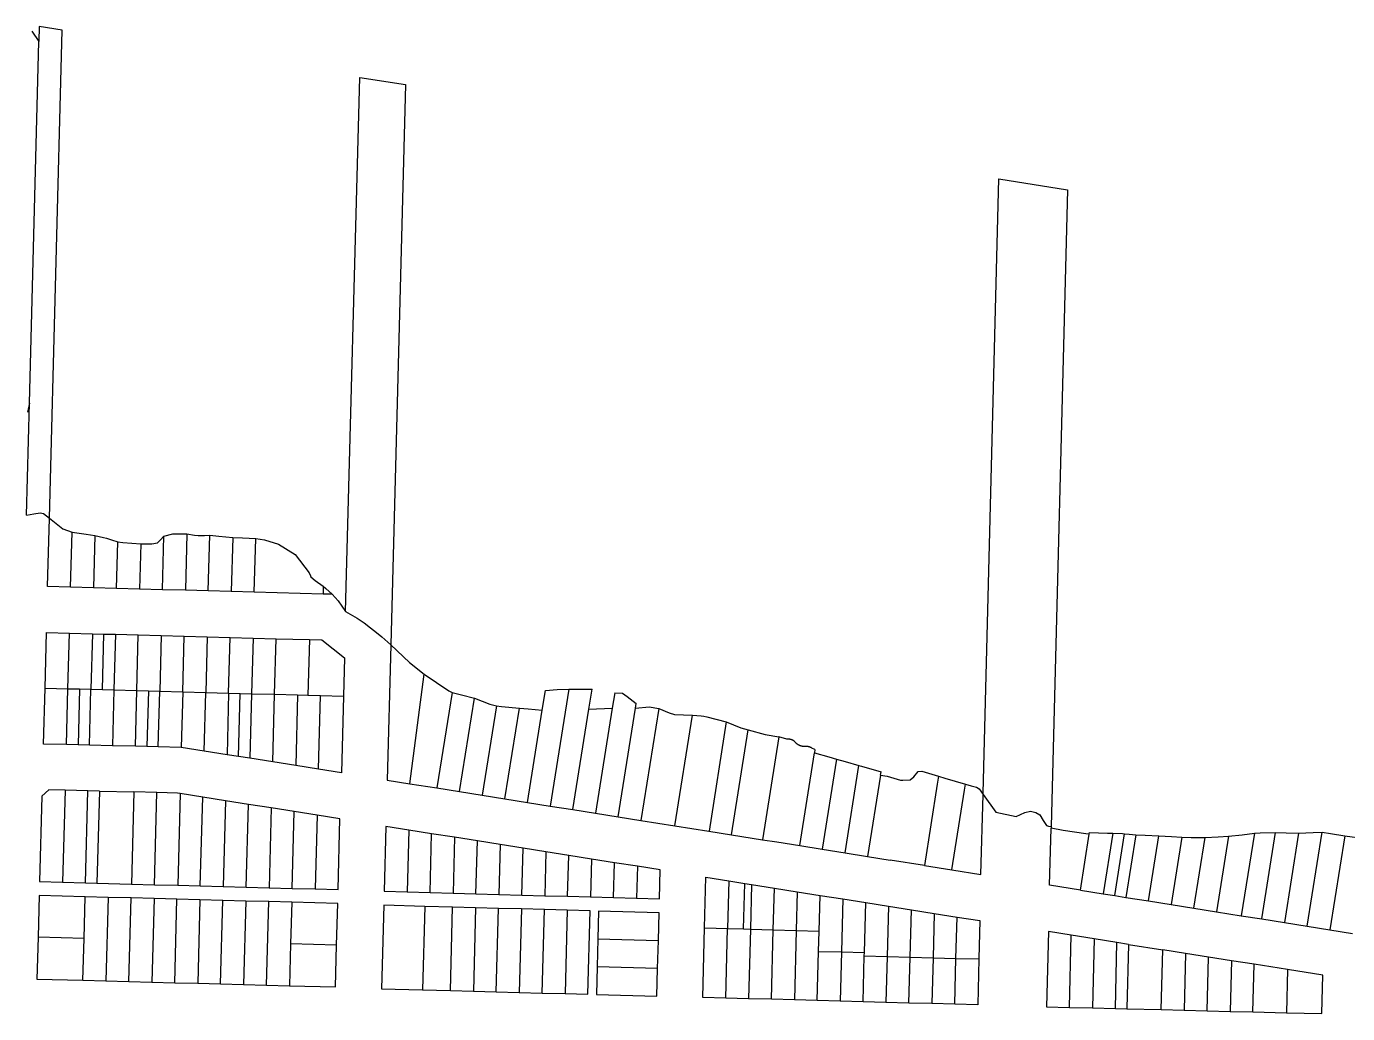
# Model space of a CAD drawing. Header units: inches. Extents: x 486468 to 494399, y 5455955 to 5460553.
# Drawn here: x 486504 to 487083, y 5457632 to 5458064 of the extents above; entities that cross this region are included whole.
import ezdxf

# ---------------------------------------------------------------- set-up
doc = ezdxf.new("R2010")
doc.units = ezdxf.units.IN
doc.header["$MEASUREMENT"] = 0
doc.layers.add('ParcelLines', color=10, linetype='Continuous')

msp = doc.modelspace()

# ---------------------------------------------------------------- linework, layer by layer
at = {"layer": 'ParcelLines', "color": 1}
for p, q in [((486506.467, 5458061.756), (486509.638, 5458057.322)), ((486509.808, 5458063.882), (486509.638, 5458057.322)), ((486519.808, 5458062.282), (486509.808, 5458063.882)), ((486514.265, 5457848.581), (486519.808, 5458062.282)), ((486505.523, 5457898.841), (486509.638, 5458057.322)), ((486643.912, 5457807.729), (486650.108, 5458041.582)), ((486650.108, 5458041.582), (486670.107, 5458038.382)), ((486670.107, 5458038.382), (486663.661, 5457793.128)), ((486923.053, 5457728.041), (486929.952, 5457997.08)), ((486929.952, 5457997.08), (486960.001, 5457992.331)), ((486960.001, 5457992.331), (486952.854, 5457713.476)), ((486504.245, 5457849.791), (486505.523, 5457898.841)), ((486505.523, 5457898.841), (486504.657, 5457894.994)), ((486513.465, 5457818.58), (486514.265, 5457848.581)), ((486523.515, 5457818.311), (486524.165, 5457842.381)), ((486574.414, 5457841.63), (486573.765, 5457816.93)), ((486534.164, 5457840.881), (486533.566, 5457818.031)), ((486554.215, 5457837.281), (486553.665, 5457817.481)), ((486594.513, 5457840.13), (486593.864, 5457816.39)), ((486523.515, 5457818.311), (486513.465, 5457818.58)), ((486533.566, 5457818.031), (486523.515, 5457818.311)), ((486543.615, 5457817.761), (486533.566, 5457818.031)), ((486553.665, 5457817.481), (486543.615, 5457817.761)), ((486563.715, 5457817.21), (486553.665, 5457817.481)), ((486573.765, 5457816.93), (486563.715, 5457817.21)), ((486583.814, 5457816.66), (486573.765, 5457816.93)), ((486593.864, 5457816.39), (486583.814, 5457816.66)), ((486603.914, 5457816.11), (486593.864, 5457816.39)), ((486634.062, 5457815.289), (486603.914, 5457816.11)), ((486638.062, 5457815.179), (486634.062, 5457815.289)), ((486512.317, 5457774.131), (486512.967, 5457798.481)), ((486512.967, 5457798.481), (486523.016, 5457798.2)), ((486523.016, 5457798.2), (486533.066, 5457797.931)), ((486533.066, 5457797.931), (486532.416, 5457773.58)), ((486533.066, 5457797.931), (486538.066, 5457797.801)), ((486538.066, 5457797.801), (486543.116, 5457797.661)), ((486543.116, 5457797.661), (486542.466, 5457773.311)), ((486543.116, 5457797.661), (486553.165, 5457797.381)), ((486552.517, 5457773.041), (486553.165, 5457797.381)), ((486553.165, 5457797.381), (486563.215, 5457797.11)), ((486563.215, 5457797.11), (486562.566, 5457772.76)), ((486563.215, 5457797.11), (486573.265, 5457796.83)), ((486572.616, 5457772.49), (486573.265, 5457796.83)), ((486573.265, 5457796.83), (486583.315, 5457796.56)), ((486583.315, 5457796.56), (486582.666, 5457772.22)), ((486583.315, 5457796.56), (486593.364, 5457796.28)), ((486592.715, 5457771.95), (486593.364, 5457796.28)), ((486593.364, 5457796.28), (486603.414, 5457796.009)), ((486603.414, 5457796.009), (486602.764, 5457771.669)), ((486603.414, 5457796.009), (486613.464, 5457795.729)), ((486612.814, 5457771.399), (486613.464, 5457795.729)), ((486613.464, 5457795.729), (486628.062, 5457795.329)), ((486628.062, 5457795.329), (486627.413, 5457770.999)), ((486628.062, 5457795.329), (486633.562, 5457795.179)), ((486633.562, 5457795.179), (486643.412, 5457787.328)), ((486663.661, 5457793.128), (486662.112, 5457733.827)), ((486643.412, 5457787.328), (486642.962, 5457770.578)), ((486672.011, 5457732.257), (486678.311, 5457780.278)), ((486511.667, 5457749.631), (486512.317, 5457774.131)), ((486512.317, 5457774.131), (486522.367, 5457773.86)), ((486521.717, 5457749.38), (486522.367, 5457773.86)), ((486522.367, 5457773.86), (486527.416, 5457773.72)), ((486527.416, 5457773.72), (486532.416, 5457773.58)), ((486531.768, 5457749.13), (486532.416, 5457773.58)), ((486532.416, 5457773.58), (486537.466, 5457773.451)), ((486537.466, 5457773.451), (486542.466, 5457773.311)), ((486542.466, 5457773.311), (486541.817, 5457748.881)), ((486542.466, 5457773.311), (486552.517, 5457773.041)), ((486551.867, 5457748.631), (486552.517, 5457773.041)), ((486552.517, 5457773.041), (486557.567, 5457772.9)), ((486557.567, 5457772.9), (486562.566, 5457772.76)), ((486561.917, 5457748.38), (486562.566, 5457772.76)), ((486562.566, 5457772.76), (486572.616, 5457772.49)), ((486572.616, 5457772.49), (486571.966, 5457748.13)), ((486572.616, 5457772.49), (486582.666, 5457772.22)), ((486582.016, 5457746.54), (486582.666, 5457772.22)), ((486582.666, 5457772.22), (486592.715, 5457771.95)), ((486592.715, 5457771.95), (486597.714, 5457771.809)), ((486730.02, 5457764.378), (486731.409, 5457773.128)), ((486741.659, 5457773.628), (486733.56, 5457722.477)), ((486750.459, 5457764.827), (486751.859, 5457773.578)), ((486761.757, 5457771.988), (486760.709, 5457765.377)), ((486597.714, 5457771.809), (486602.764, 5457771.669)), ((486602.764, 5457771.669), (486612.814, 5457771.399)), ((486612.014, 5457741.789), (486612.814, 5457771.399)), ((486612.814, 5457771.399), (486622.863, 5457771.124)), ((486622.863, 5457771.124), (486622.064, 5457740.199)), ((486622.863, 5457771.124), (486627.413, 5457770.999)), ((486627.413, 5457770.999), (486632.913, 5457770.849)), ((486632.913, 5457770.849), (486642.962, 5457770.578)), ((486642.962, 5457770.578), (486642.063, 5457737.028)), ((486693.861, 5457728.787), (486700.36, 5457769.728)), ((486770.869, 5457765.277), (486771.207, 5457767.404)), ((486713.71, 5457725.627), (486720.01, 5457765.378)), ((486750.459, 5457764.827), (486760.709, 5457765.377)), ((486760.709, 5457765.377), (486753.409, 5457719.327)), ((486781.058, 5457765.227), (486773.259, 5457716.177)), ((486812.958, 5457709.867), (486820.255, 5457755.908)), ((486820.255, 5457755.908), (486827.596, 5457753.755)), ((486521.717, 5457749.38), (486511.667, 5457749.631)), ((486526.768, 5457749.25), (486521.717, 5457749.38)), ((486531.768, 5457749.13), (486526.768, 5457749.25)), ((486541.817, 5457748.881), (486531.768, 5457749.13)), ((486551.867, 5457748.631), (486541.817, 5457748.881)), ((486833.637, 5457752.717), (486826.508, 5457707.717)), ((486827.596, 5457753.755), (486833.637, 5457752.717)), ((486556.917, 5457748.5), (486551.867, 5457748.631)), ((486561.917, 5457748.38), (486556.917, 5457748.5)), ((486571.966, 5457748.13), (486561.917, 5457748.38)), ((486582.016, 5457746.54), (486571.966, 5457748.13)), ((486592.016, 5457744.95), (486582.016, 5457746.54)), ((486597.016, 5457744.159), (486592.016, 5457744.95)), ((486602.015, 5457743.369), (486597.016, 5457744.159)), ((486612.014, 5457741.789), (486602.015, 5457743.369)), ((486842.757, 5457705.138), (486849.207, 5457745.777)), ((486849.447, 5457747.287), (486849.207, 5457745.777)), ((486622.064, 5457740.199), (486612.014, 5457741.789)), ((486632.064, 5457738.608), (486622.064, 5457740.199)), ((486642.063, 5457737.028), (486632.064, 5457738.608)), ((486862.607, 5457701.987), (486868.657, 5457740.227)), ((486878.179, 5457736.021), (486878.406, 5457737.427)), ((486662.112, 5457733.827), (486672.011, 5457732.257)), ((486672.011, 5457732.257), (486683.911, 5457730.367)), ((486510.935, 5457726.715), (486509.929, 5457689.348)), ((486510.935, 5457726.715), (486514.013, 5457729.631)), ((486521.069, 5457729.441), (486514.013, 5457729.631)), ((486521.069, 5457729.441), (486519.983, 5457689.082)), ((486531.12, 5457729.169), (486521.069, 5457729.441)), ((486530.035, 5457688.815), (486531.12, 5457729.169)), ((486536.146, 5457729.033), (486531.12, 5457729.169)), ((486536.146, 5457729.033), (486535.062, 5457688.682)), ((486536.146, 5457729.033), (486551.225, 5457728.626)), ((486551.225, 5457728.626), (486550.141, 5457688.282)), ((486561.277, 5457728.354), (486551.225, 5457728.626)), ((486560.194, 5457688.016), (486561.277, 5457728.354)), ((486570.362, 5457728.109), (486561.277, 5457728.354)), ((486571.539, 5457727.923), (486570.362, 5457728.109)), ((486571.539, 5457727.923), (486570.46, 5457687.744)), ((486581.343, 5457726.371), (486571.539, 5457727.923)), ((486580.299, 5457687.483), (486581.343, 5457726.371)), ((486591.36, 5457724.786), (486581.343, 5457726.371)), ((486683.911, 5457730.367), (486693.861, 5457728.787)), ((486693.861, 5457728.787), (486703.761, 5457727.207)), ((486703.761, 5457727.207), (486713.71, 5457725.627)), ((486713.71, 5457725.627), (486723.61, 5457724.057)), ((486922.154, 5457692.527), (486923.043, 5457727.553)), ((486591.36, 5457724.786), (486590.352, 5457687.216)), ((486601.377, 5457723.201), (486591.36, 5457724.786)), ((486600.405, 5457686.95), (486601.377, 5457723.201)), ((486611.395, 5457721.616), (486601.377, 5457723.201)), ((486611.395, 5457721.616), (486610.458, 5457686.683)), ((486621.412, 5457720.031), (486611.395, 5457721.616)), ((486620.511, 5457686.417), (486621.412, 5457720.031)), ((486631.429, 5457718.446), (486621.412, 5457720.031)), ((486723.61, 5457724.057), (486733.56, 5457722.477)), ((486733.56, 5457722.477), (486743.46, 5457720.907)), ((486743.46, 5457720.907), (486753.409, 5457719.327)), ((486631.429, 5457718.446), (486630.564, 5457686.15)), ((486641.446, 5457716.86), (486631.429, 5457718.446)), ((486640.616, 5457685.884), (486641.446, 5457716.86)), ((486753.409, 5457719.327), (486763.309, 5457717.757)), ((486763.309, 5457717.757), (486773.259, 5457716.177)), ((486773.259, 5457716.177), (486788.159, 5457713.807)), ((486661.562, 5457713.527), (486660.812, 5457685.127)), ((486671.561, 5457711.937), (486661.562, 5457713.527)), ((486671.561, 5457711.937), (486670.862, 5457684.847)), ((486681.611, 5457710.347), (486671.561, 5457711.937)), ((486680.912, 5457684.577), (486681.611, 5457710.347)), ((486691.611, 5457708.767), (486681.611, 5457710.347)), ((486691.611, 5457708.767), (486690.961, 5457684.297)), ((486701.611, 5457707.177), (486691.611, 5457708.767)), ((486788.159, 5457713.807), (486803.048, 5457711.437)), ((486803.048, 5457711.437), (486812.958, 5457709.867)), ((486812.958, 5457709.867), (486826.508, 5457707.717)), ((486952.207, 5457687.764), (486952.832, 5457712.744)), ((486952.854, 5457713.476), (486952.832, 5457712.744)), ((486965.703, 5457685.626), (486969.59, 5457710.161)), ((486969.59, 5457710.161), (486969.703, 5457710.876)), ((486979.853, 5457710.526), (486975.602, 5457684.056)), ((486980.752, 5457683.236), (486985.053, 5457710.326)), ((486989.902, 5457709.826), (486985.552, 5457682.476)), ((486995.452, 5457680.896), (487000.002, 5457709.476)), ((487015.351, 5457677.725), (487020.251, 5457708.726)), ((487030.551, 5457709.226), (487025.251, 5457676.155)), ((487041.851, 5457710.526), (487036.1, 5457674.425)), ((487045.1, 5457672.995), (487051.15, 5457710.876)), ((487064.999, 5457669.825), (487071.55, 5457711.026)), ((487081.449, 5457709.476), (487074.898, 5457668.255)), ((486701.011, 5457684.027), (486701.611, 5457707.177)), ((486711.611, 5457705.587), (486701.611, 5457707.177)), ((486711.611, 5457705.587), (486711.061, 5457683.747)), ((486721.66, 5457703.997), (486711.611, 5457705.587)), ((486721.06, 5457683.477), (486721.66, 5457703.997)), ((486731.66, 5457702.417), (486721.66, 5457703.997)), ((486842.757, 5457705.138), (486852.657, 5457703.567)), ((486852.657, 5457703.567), (486862.607, 5457701.987)), ((486731.66, 5457702.417), (486731.11, 5457683.207)), ((486741.66, 5457700.827), (486731.66, 5457702.417)), ((486741.16, 5457682.927), (486741.66, 5457700.827)), ((486751.66, 5457699.237), (486741.66, 5457700.827)), ((486761.659, 5457697.657), (486751.66, 5457699.237)), ((486761.259, 5457682.377), (486761.659, 5457697.657)), ((486771.709, 5457696.067), (486761.659, 5457697.657)), ((486862.607, 5457701.987), (486872.507, 5457700.407)), ((486872.507, 5457700.407), (486882.448, 5457698.83)), ((486897.355, 5457696.467), (486882.448, 5457698.83)), ((486771.709, 5457696.067), (486771.309, 5457682.108)), ((486781.709, 5457694.477), (486771.709, 5457696.067)), ((486781.359, 5457681.828), (486781.709, 5457694.477)), ((486801.119, 5457669.177), (486801.708, 5457691.278)), ((486801.708, 5457691.278), (486811.708, 5457689.697)), ((486897.355, 5457696.467), (486909.355, 5457694.557)), ((486909.355, 5457694.557), (486922.154, 5457692.527)), ((486509.929, 5457689.348), (486519.983, 5457689.082)), ((486519.983, 5457689.082), (486530.035, 5457688.815)), ((486530.035, 5457688.815), (486535.062, 5457688.682)), ((486535.062, 5457688.682), (486550.141, 5457688.282)), ((486550.141, 5457688.282), (486560.194, 5457688.016)), ((486560.194, 5457688.016), (486570.46, 5457687.744)), ((486570.46, 5457687.744), (486580.299, 5457687.483)), ((486580.299, 5457687.483), (486590.352, 5457687.216)), ((486590.352, 5457687.216), (486600.405, 5457686.95)), ((486600.405, 5457686.95), (486610.458, 5457686.683)), ((486610.458, 5457686.683), (486620.511, 5457686.417)), ((486620.511, 5457686.417), (486630.564, 5457686.15)), ((486630.564, 5457686.15), (486640.616, 5457685.884)), ((486660.812, 5457685.127), (486670.862, 5457684.847)), ((486811.708, 5457689.697), (486811.158, 5457668.887)), ((486811.708, 5457689.697), (486818.708, 5457688.587)), ((486818.158, 5457668.687), (486818.708, 5457688.587)), ((486818.708, 5457688.587), (486821.708, 5457688.107)), ((486821.708, 5457688.107), (486821.208, 5457668.597)), ((486821.708, 5457688.107), (486831.708, 5457686.527)), ((486831.208, 5457668.307), (486831.708, 5457686.527)), ((486831.708, 5457686.527), (486841.707, 5457684.937)), ((486965.703, 5457685.626), (486952.207, 5457687.764)), ((486965.703, 5457685.626), (486975.602, 5457684.056)), ((486509.766, 5457683.257), (486509.274, 5457664.983)), ((486529.871, 5457682.724), (486509.766, 5457683.257)), ((486529.38, 5457664.45), (486529.871, 5457682.724)), ((486539.924, 5457682.457), (486529.871, 5457682.724)), ((486539.924, 5457682.457), (486538.942, 5457645.909)), ((486549.977, 5457682.191), (486539.924, 5457682.457)), ((486548.995, 5457645.643), (486549.977, 5457682.191)), ((486560.03, 5457681.924), (486549.977, 5457682.191)), ((486560.03, 5457681.924), (486559.048, 5457645.376)), ((486570.083, 5457681.658), (486560.03, 5457681.924)), ((486569.101, 5457645.11), (486570.083, 5457681.658)), ((486580.136, 5457681.391), (486570.083, 5457681.658)), ((486580.136, 5457681.391), (486579.155, 5457644.843)), ((486590.189, 5457681.125), (486580.136, 5457681.391)), ((486589.208, 5457644.577), (486590.189, 5457681.125)), ((486600.242, 5457680.858), (486590.189, 5457681.125)), ((486600.242, 5457680.858), (486599.261, 5457644.31)), ((486610.295, 5457680.592), (486600.242, 5457680.858)), ((486609.314, 5457644.044), (486610.295, 5457680.592)), ((486620.347, 5457680.325), (486610.295, 5457680.592)), ((486620.347, 5457680.325), (486619.858, 5457662.051)), ((486640.453, 5457679.792), (486620.347, 5457680.325)), ((486639.964, 5457661.518), (486640.453, 5457679.792)), ((486670.862, 5457684.847), (486680.912, 5457684.577)), ((486680.912, 5457684.577), (486690.961, 5457684.297)), ((486690.961, 5457684.297), (486701.011, 5457684.027)), ((486701.011, 5457684.027), (486711.061, 5457683.747)), ((486711.061, 5457683.747), (486721.06, 5457683.477)), ((486721.06, 5457683.477), (486731.11, 5457683.207)), ((486731.11, 5457683.207), (486741.16, 5457682.927)), ((486741.16, 5457682.927), (486751.21, 5457682.657)), ((486751.21, 5457682.657), (486761.259, 5457682.377)), ((486761.259, 5457682.377), (486771.309, 5457682.108)), ((486771.309, 5457682.108), (486781.359, 5457681.828)), ((486841.707, 5457684.937), (486841.257, 5457668.017)), ((486841.707, 5457684.937), (486851.707, 5457683.357)), ((486851.257, 5457667.727), (486851.707, 5457683.357)), ((486851.707, 5457683.357), (486861.657, 5457681.777)), ((486861.657, 5457681.777), (486861.057, 5457658.557)), ((486861.657, 5457681.777), (486871.657, 5457680.187)), ((486871.657, 5457680.187), (486881.656, 5457678.607)), ((486975.602, 5457684.056), (486980.752, 5457683.236)), ((486980.752, 5457683.236), (486985.552, 5457682.476)), ((486985.552, 5457682.476), (486995.452, 5457680.896)), ((486995.452, 5457680.896), (487005.401, 5457679.315)), ((486660.662, 5457679.027), (486659.663, 5457642.478)), ((486678.612, 5457678.537), (486660.662, 5457679.027)), ((486690.761, 5457678.207), (486678.612, 5457678.537)), ((486689.812, 5457641.658), (486690.761, 5457678.207)), ((486700.811, 5457677.937), (486690.761, 5457678.207)), ((486710.861, 5457677.657), (486700.811, 5457677.937)), ((486720.911, 5457677.387), (486710.861, 5457677.657)), ((486730.96, 5457677.117), (486720.911, 5457677.387)), ((486730.011, 5457640.567), (486730.96, 5457677.117)), ((486741.01, 5457676.847), (486730.96, 5457677.117)), ((486751.06, 5457676.578), (486741.01, 5457676.847)), ((486750.06, 5457640.027), (486751.06, 5457676.578)), ((486754.71, 5457676.478), (486754.4, 5457664.278)), ((486781.209, 5457675.727), (486754.71, 5457676.478)), ((486780.879, 5457663.577), (486781.209, 5457675.727)), ((486881.656, 5457678.607), (486881.105, 5457656.557)), ((486881.656, 5457678.607), (486891.655, 5457677.027)), ((486891.105, 5457656.287), (486891.655, 5457677.027)), ((486891.655, 5457677.027), (486901.655, 5457675.437)), ((486901.655, 5457675.437), (486911.655, 5457673.857)), ((486911.155, 5457655.747), (486911.655, 5457673.857)), ((486911.655, 5457673.857), (486921.604, 5457672.277)), ((487005.401, 5457679.315), (487015.351, 5457677.725)), ((487015.351, 5457677.725), (487025.251, 5457676.155)), ((487025.251, 5457676.155), (487036.1, 5457674.425)), ((487036.1, 5457674.425), (487045.1, 5457672.995)), ((486800.309, 5457638.627), (486801.119, 5457669.177)), ((486811.158, 5457668.887), (486818.158, 5457668.687)), ((486818.158, 5457668.687), (486821.208, 5457668.597)), ((486821.208, 5457668.597), (486820.408, 5457638.087)), ((486821.208, 5457668.597), (486831.208, 5457668.307)), ((486831.208, 5457668.307), (486841.257, 5457668.017)), ((486841.257, 5457668.017), (486840.458, 5457637.547)), ((486841.257, 5457668.017), (486851.257, 5457667.727)), ((486921.604, 5457672.277), (486921.194, 5457655.477)), ((487045.1, 5457672.995), (487055.049, 5457671.415)), ((487055.049, 5457671.415), (487064.999, 5457669.825)), ((487064.999, 5457669.825), (487074.898, 5457668.255)), ((487074.898, 5457668.255), (487084.848, 5457666.675)), ((486509.274, 5457664.983), (486508.782, 5457646.708)), ((486529.38, 5457664.45), (486509.274, 5457664.983)), ((486528.889, 5457646.175), (486529.38, 5457664.45)), ((486619.858, 5457662.051), (486619.368, 5457643.777)), ((486639.964, 5457661.518), (486619.858, 5457662.051)), ((486754.4, 5457664.278), (486754.08, 5457652.077)), ((486780.539, 5457651.377), (486780.879, 5457663.577)), ((486851.027, 5457658.827), (486851.257, 5457667.727)), ((486951.654, 5457667.477), (486950.853, 5457634.526)), ((486961.703, 5457665.875), (486951.654, 5457667.477)), ((486971.702, 5457664.285), (486961.703, 5457665.875)), ((486981.702, 5457662.705), (486971.702, 5457664.285)), ((486986.752, 5457661.895), (486981.702, 5457662.705)), ((486639.474, 5457643.244), (486639.964, 5457661.518)), ((486850.457, 5457637.277), (486851.027, 5457658.827)), ((486861.057, 5457658.557), (486871.107, 5457658.277)), ((486870.556, 5457636.727), (486871.067, 5457656.827)), ((486871.067, 5457656.827), (486871.107, 5457658.277)), ((486871.067, 5457656.827), (486881.105, 5457656.557)), ((486881.105, 5457656.557), (486891.105, 5457656.287)), ((486890.605, 5457636.186), (486891.105, 5457656.287)), ((486891.105, 5457656.287), (486901.155, 5457656.017)), ((486986.752, 5457661.895), (487001.751, 5457659.515)), ((487011.751, 5457657.925), (487001.751, 5457659.515)), ((487021.801, 5457656.325), (487011.751, 5457657.925)), ((487031.8, 5457654.735), (487021.801, 5457656.325)), ((486754.08, 5457652.077), (486753.76, 5457639.927)), ((486780.539, 5457651.377), (486754.08, 5457652.077)), ((486780.209, 5457639.177), (486780.539, 5457651.377)), ((486901.155, 5457656.017), (486911.155, 5457655.747)), ((486910.655, 5457635.646), (486911.155, 5457655.747)), ((486911.155, 5457655.747), (486921.194, 5457655.477)), ((486921.194, 5457655.477), (486920.704, 5457635.376)), ((487041.8, 5457653.145), (487031.8, 5457654.735)), ((487056.399, 5457650.825), (487041.8, 5457653.145)), ((487071.848, 5457648.375), (487056.399, 5457650.825)), ((486508.782, 5457646.708), (486528.889, 5457646.175)), ((486528.889, 5457646.175), (486538.942, 5457645.909)), ((486538.942, 5457645.909), (486548.995, 5457645.643)), ((486548.995, 5457645.643), (486559.048, 5457645.376)), ((486559.048, 5457645.376), (486569.101, 5457645.11)), ((486569.101, 5457645.11), (486579.155, 5457644.843)), ((486579.155, 5457644.843), (486589.208, 5457644.577)), ((487071.398, 5457631.574), (487071.848, 5457648.375)), ((486589.208, 5457644.577), (486599.261, 5457644.31)), ((486599.261, 5457644.31), (486609.314, 5457644.044)), ((486609.314, 5457644.044), (486619.368, 5457643.777)), ((486619.368, 5457643.777), (486639.474, 5457643.244)), ((486659.663, 5457642.478), (486677.612, 5457641.988)), ((486677.612, 5457641.988), (486689.812, 5457641.658)), ((486689.812, 5457641.658), (486699.861, 5457641.388)), ((486699.861, 5457641.388), (486709.911, 5457641.118)), ((486709.911, 5457641.118), (486719.961, 5457640.847)), ((486719.961, 5457640.847), (486730.011, 5457640.567)), ((486730.011, 5457640.567), (486740.01, 5457640.297)), ((486740.01, 5457640.297), (486750.06, 5457640.027)), ((486753.76, 5457639.927), (486780.209, 5457639.177)), ((486810.358, 5457638.357), (486800.309, 5457638.627)), ((486820.408, 5457638.087), (486810.358, 5457638.357)), ((486830.408, 5457637.817), (486820.408, 5457638.087)), ((486840.458, 5457637.547), (486830.408, 5457637.817)), ((486850.457, 5457637.277), (486840.458, 5457637.547)), ((486860.506, 5457637.007), (486850.457, 5457637.277)), ((486870.556, 5457636.727), (486860.506, 5457637.007)), ((486880.555, 5457636.456), (486870.556, 5457636.727)), ((486890.605, 5457636.186), (486880.555, 5457636.456)), ((486900.605, 5457635.916), (486890.605, 5457636.186)), ((486910.655, 5457635.646), (486900.605, 5457635.916)), ((486920.704, 5457635.376), (486910.655, 5457635.646)), ((486950.853, 5457634.526), (486960.902, 5457634.276)), ((486960.902, 5457634.276), (486970.952, 5457634.036)), ((486970.952, 5457634.036), (486981.002, 5457633.786)), ((486981.002, 5457633.786), (486986.052, 5457633.666)), ((486986.052, 5457633.666), (487001.101, 5457633.295)), ((487001.101, 5457633.295), (487011.151, 5457633.045)), ((487011.151, 5457633.045), (487021.201, 5457632.795)), ((487021.201, 5457632.795), (487031.25, 5457632.555)), ((487031.25, 5457632.555), (487041.249, 5457632.314)), ((487041.249, 5457632.314), (487055.899, 5457631.954)), ((487055.899, 5457631.954), (487071.398, 5457631.574))]:
    msp.add_line(p, q, dxfattribs=at)
for points in [[(486504.166, 5457849.772), (486504.215, 5457849.781), (486504.245, 5457849.791)], [(486504.245, 5457849.791), (486507.465, 5457850.372), (486510.215, 5457850.831), (486511.655, 5457850.581), (486514.265, 5457848.581)], [(486514.265, 5457848.581), (486520.175, 5457843.901), (486524.165, 5457842.381)], [(486524.165, 5457842.381), (486530.364, 5457841.491), (486534.164, 5457840.881)], [(486564.365, 5457840.68), (486568.254, 5457841.71), (486574.414, 5457841.63)], [(486574.414, 5457841.63), (486577.764, 5457841.08), (486579.414, 5457840.88), (486582.174, 5457840.98), (486584.463, 5457841.03)], [(486534.164, 5457840.881), (486537.944, 5457840.101), (486539.164, 5457839.831), (486541.474, 5457839.081), (486544.164, 5457838.181)], [(486543.615, 5457817.761), (486543.615, 5457817.781), (486544.164, 5457838.181)], [(486544.164, 5457838.181), (486546.324, 5457837.811), (486554.215, 5457837.281)], [(486554.215, 5457837.281), (486559.145, 5457837.311), (486561.515, 5457837.68), (486562.885, 5457839), (486564.365, 5457840.68)], [(486563.715, 5457817.21), (486563.715, 5457817.23), (486564.365, 5457840.68)], [(486583.814, 5457816.66), (486583.814, 5457816.68), (486584.463, 5457841.03)], [(486584.463, 5457841.03), (486588.393, 5457840.7), (486594.513, 5457840.13)], [(486594.513, 5457840.13), (486598.813, 5457839.88), (486604.563, 5457839.58)], [(486603.914, 5457816.11), (486603.914, 5457816.13), (486604.563, 5457839.58)], [(486604.563, 5457839.58), (486608.463, 5457838.98), (486614.512, 5457837.179), (486621.882, 5457832.679), (486627.912, 5457824.629), (486628.492, 5457823.249), (486628.762, 5457822.779), (486630.632, 5457821.219), (486634.162, 5457818.679)], [(486634.162, 5457818.679), (486634.062, 5457815.329), (486634.062, 5457815.289)], [(486634.162, 5457818.679), (486635.312, 5457817.669), (486638.062, 5457815.179)], [(486638.062, 5457815.179), (486640.662, 5457812.379), (486643.912, 5457807.729)], [(486643.912, 5457807.729), (486649.052, 5457804.708), (486652.062, 5457802.628), (486654.902, 5457800.458), (486657.411, 5457798.528), (486659.791, 5457796.578), (486663.661, 5457793.128)], [(486522.367, 5457773.86), (486523.016, 5457798.18), (486523.016, 5457798.2)], [(486537.466, 5457773.451), (486538.066, 5457797.781), (486538.066, 5457797.801)], [(486663.661, 5457793.128), (486671.931, 5457785.278), (486678.311, 5457780.278)], [(486678.311, 5457780.278), (486689.17, 5457772.928), (486690.56, 5457772.228)], [(486527.416, 5457773.72), (486527.416, 5457773.68), (486526.768, 5457749.28), (486526.768, 5457749.25)], [(486557.567, 5457772.9), (486557.567, 5457772.88), (486556.917, 5457748.53), (486556.917, 5457748.5)], [(486592.715, 5457771.95), (486592.016, 5457744.98), (486592.016, 5457744.95)], [(486690.56, 5457772.228), (486683.911, 5457730.377), (486683.911, 5457730.367)], [(486690.56, 5457772.228), (486694.61, 5457771.128), (486700.36, 5457769.728)], [(486731.409, 5457773.128), (486736.529, 5457773.448), (486741.659, 5457773.628)], [(486741.659, 5457773.628), (486746.759, 5457773.668), (486751.859, 5457773.578)], [(486761.757, 5457771.988), (486765.247, 5457771.862), (486767.229, 5457770.397), (486771.207, 5457767.404)], [(486597.016, 5457744.159), (486597.016, 5457744.179), (486597.714, 5457771.779), (486597.714, 5457771.809)], [(486602.764, 5457771.669), (486602.015, 5457743.379), (486602.015, 5457743.369)], [(486632.064, 5457738.608), (486632.913, 5457770.829), (486632.913, 5457770.849)], [(486700.36, 5457769.728), (486707.15, 5457767.118), (486710.01, 5457766.328)], [(486710.01, 5457766.328), (486703.761, 5457727.227), (486703.761, 5457727.207)], [(486710.01, 5457766.328), (486712.18, 5457766.108), (486720.01, 5457765.378)], [(486720.01, 5457765.378), (486723.84, 5457764.998), (486730.01, 5457764.378), (486730.02, 5457764.378)], [(486723.61, 5457724.057), (486723.61, 5457724.077), (486730.02, 5457764.378)], [(486743.46, 5457720.907), (486743.46, 5457720.927), (486750.459, 5457764.827)], [(486763.309, 5457717.757), (486763.309, 5457717.777), (486770.869, 5457765.277)], [(486770.869, 5457765.277), (486776.829, 5457765.867), (486781.058, 5457765.227)], [(486781.058, 5457765.227), (486785.638, 5457763.297), (486788.008, 5457762.577), (486791.868, 5457762.427), (486795.858, 5457762.277)], [(486788.159, 5457713.807), (486788.159, 5457713.827), (486795.858, 5457762.277)], [(486795.858, 5457762.277), (486799.568, 5457761.937), (486800.858, 5457761.777), (486802.088, 5457761.537), (486810.608, 5457759.277)], [(486810.608, 5457759.277), (486803.058, 5457711.477), (486803.048, 5457711.437)], [(486810.608, 5457759.277), (486817.058, 5457756.767), (486820.255, 5457755.908)], [(486849.447, 5457747.287), (486848.067, 5457747.857), (486847.987, 5457747.907), (486847.907, 5457747.947), (486847.827, 5457747.987), (486847.747, 5457748.027), (486847.657, 5457748.067), (486847.577, 5457748.107), (486847.497, 5457748.147), (486847.417, 5457748.177), (486847.327, 5457748.217), (486847.247, 5457748.247), (486847.157, 5457748.277), (486847.077, 5457748.307), (486846.987, 5457748.327), (486846.897, 5457748.357), (486846.817, 5457748.387), (486846.727, 5457748.407), (486846.637, 5457748.427), (486846.547, 5457748.447), (486846.457, 5457748.467), (486846.367, 5457748.477), (486846.277, 5457748.497), (486846.187, 5457748.507), (486846.107, 5457748.527), (486846.017, 5457748.537), (486845.917, 5457748.547), (486845.827, 5457748.547), (486845.737, 5457748.557), (486845.647, 5457748.557), (486845.557, 5457748.567), (486845.467, 5457748.567), (486845.377, 5457748.567), (486845.287, 5457748.557), (486845.197, 5457748.557), (486845.107, 5457748.557), (486845.017, 5457748.547), (486844.927, 5457748.537), (486844.837, 5457748.527), (486844.747, 5457748.527), (486844.647, 5457748.527), (486844.557, 5457748.537), (486844.467, 5457748.547), (486844.377, 5457748.547), (486844.277, 5457748.557), (486844.187, 5457748.567), (486844.097, 5457748.587), (486844.007, 5457748.597), (486843.907, 5457748.617), (486843.817, 5457748.637), (486843.727, 5457748.647), (486843.637, 5457748.677), (486843.547, 5457748.697), (486843.457, 5457748.717), (486843.367, 5457748.747), (486843.277, 5457748.767), (486843.187, 5457748.797), (486843.107, 5457748.827), (486843.017, 5457748.857), (486842.927, 5457748.897), (486842.847, 5457748.927), (486842.757, 5457748.967), (486842.667, 5457749.007), (486842.587, 5457749.047), (486842.507, 5457749.087), (486842.417, 5457749.127), (486842.337, 5457749.167), (486842.257, 5457749.217), (486842.177, 5457749.257), (486842.097, 5457749.307), (486842.017, 5457749.357), (486841.937, 5457749.407), (486841.857, 5457749.457), (486841.787, 5457749.517), (486841.707, 5457749.567), (486841.637, 5457749.627), (486841.557, 5457749.677), (486841.487, 5457749.737), (486841.417, 5457749.797), (486841.347, 5457749.857), (486841.277, 5457749.927), (486841.207, 5457749.987), (486841.147, 5457750.047), (486841.077, 5457750.117), (486841.047, 5457750.147), (486841.007, 5457750.207), (486840.967, 5457750.257), (486840.927, 5457750.307), (486840.877, 5457750.357), (486840.837, 5457750.407), (486840.797, 5457750.457), (486840.747, 5457750.507), (486840.707, 5457750.557), (486840.657, 5457750.597), (486840.607, 5457750.647), (486840.567, 5457750.697), (486840.517, 5457750.737), (486840.467, 5457750.777), (486840.417, 5457750.827), (486840.367, 5457750.867), (486840.317, 5457750.907), (486840.257, 5457750.947), (486840.207, 5457750.987), (486840.157, 5457751.027), (486840.097, 5457751.057), (486840.047, 5457751.097), (486839.987, 5457751.137), (486839.927, 5457751.167), (486839.877, 5457751.197), (486839.817, 5457751.237), (486839.757, 5457751.267), (486839.697, 5457751.297), (486839.637, 5457751.327), (486839.577, 5457751.357), (486839.517, 5457751.377), (486839.457, 5457751.407), (486839.397, 5457751.437), (486839.337, 5457751.457), (486839.277, 5457751.477), (486839.217, 5457751.497), (486839.147, 5457751.527), (486839.087, 5457751.547), (486839.027, 5457751.557), (486838.957, 5457751.577), (486838.897, 5457751.597), (486838.837, 5457751.607), (486838.767, 5457751.627), (486838.707, 5457751.637), (486838.637, 5457751.647), (486838.577, 5457751.657), (486838.507, 5457751.667), (486838.447, 5457751.677), (486838.377, 5457751.687), (486838.307, 5457751.697), (486838.247, 5457751.697), (486838.177, 5457751.697), (486838.117, 5457751.707), (486838.047, 5457751.707), (486837.977, 5457751.707), (486837.917, 5457751.707), (486837.847, 5457751.707), (486837.787, 5457751.697), (486837.717, 5457751.697), (486837.187, 5457751.797), (486836.667, 5457751.907), (486836.147, 5457752.017), (486835.627, 5457752.147), (486835.107, 5457752.277), (486834.597, 5457752.427), (486834.087, 5457752.577), (486833.637, 5457752.717)], [(486849.207, 5457745.777), (486855.547, 5457743.947), (486858.907, 5457742.977)], [(486858.907, 5457742.977), (486852.657, 5457703.577), (486852.657, 5457703.567)], [(486858.907, 5457742.977), (486862.727, 5457741.897), (486868.657, 5457740.227)], [(486868.657, 5457740.227), (486869.757, 5457739.917), (486878.406, 5457737.427)], [(486878.179, 5457736.021), (486881.008, 5457735.502), (486886.85, 5457733.827), (486887.973, 5457733.864), (486891.115, 5457733.967), (486892.771, 5457735.289), (486894.701, 5457737.565), (486896.185, 5457737.711), (486903.506, 5457735.577)], [(486878.179, 5457736.021), (486872.507, 5457700.427), (486872.507, 5457700.407)], [(486903.506, 5457735.577), (486902.936, 5457731.977), (486897.355, 5457696.477), (486897.355, 5457696.467)], [(486903.506, 5457735.577), (486906.346, 5457734.657), (486915.305, 5457732.027)], [(486909.355, 5457694.557), (486909.355, 5457694.577), (486914.905, 5457729.477), (486915.305, 5457732.027)], [(486915.305, 5457732.027), (486917.815, 5457731.357), (486920.155, 5457730.727), (486921.354, 5457729.987), (486923.043, 5457727.553)], [(486923.043, 5457727.553), (486923.044, 5457727.597), (486923.053, 5457728.041)], [(486923.043, 5457727.553), (486928.654, 5457719.806), (486937.604, 5457717.876), (486941.364, 5457719.606), (486943.804, 5457720.276), (486946.114, 5457719.676), (486947.904, 5457718.676), (486949.404, 5457716.086), (486950.854, 5457713.926), (486951.644, 5457713.616), (486952.854, 5457713.476)], [(486969.59, 5457710.161), (486968.067, 5457710.331), (486963.114, 5457711.021), (486958.169, 5457711.79), (486952.832, 5457712.744)], [(486969.703, 5457710.876), (486977.513, 5457710.606), (486979.853, 5457710.526)], [(486979.853, 5457710.526), (486984.083, 5457710.366), (486985.053, 5457710.326)], [(486985.053, 5457710.326), (486987.103, 5457710.136), (486989.902, 5457709.826)], [(486989.902, 5457709.826), (486994.072, 5457709.656), (487000.002, 5457709.476)], [(487000.002, 5457709.476), (487005.561, 5457709.076), (487010.101, 5457708.776)], [(487010.101, 5457708.776), (487005.401, 5457679.325), (487005.401, 5457679.315)], [(487010.101, 5457708.776), (487014.241, 5457708.676), (487020.251, 5457708.726)], [(487020.251, 5457708.726), (487025.991, 5457708.926), (487030.551, 5457709.226)], [(487030.551, 5457709.226), (487036.511, 5457709.806), (487041.851, 5457710.526)], [(487041.851, 5457710.526), (487044.341, 5457710.756), (487051.15, 5457710.876)], [(487051.15, 5457710.876), (487055.73, 5457710.726), (487061.25, 5457710.526)], [(487061.25, 5457710.526), (487055.049, 5457671.425), (487055.049, 5457671.415)], [(487061.25, 5457710.526), (487067.57, 5457710.946), (487071.55, 5457711.026)], [(487071.55, 5457711.026), (487075.199, 5457710.496), (487081.449, 5457709.476)], [(487081.449, 5457709.476), (487090.108, 5457708.306), (487091.448, 5457708.176)], [(486826.508, 5457707.717), (486832.808, 5457706.718), (486842.757, 5457705.138)], [(486751.66, 5457699.237), (486751.66, 5457699.227), (486751.21, 5457682.657)], [(486871.107, 5457658.277), (486871.657, 5457680.177), (486871.657, 5457680.187)], [(486678.612, 5457678.537), (486678.612, 5457678.527), (486677.612, 5457641.988)], [(486700.811, 5457677.937), (486700.811, 5457677.927), (486699.861, 5457641.388)], [(486709.911, 5457641.118), (486710.861, 5457677.627), (486710.861, 5457677.657)], [(486720.911, 5457677.387), (486720.911, 5457677.377), (486719.961, 5457640.847)], [(486741.01, 5457676.847), (486741.01, 5457676.827), (486740.01, 5457640.297)], [(486901.655, 5457675.437), (486901.655, 5457675.427), (486901.155, 5457656.017)], [(486801.119, 5457669.177), (486801.159, 5457669.177), (486811.158, 5457668.887)], [(486810.358, 5457638.357), (486810.358, 5457638.377), (486811.158, 5457668.887)], [(486830.408, 5457637.817), (486830.408, 5457637.827), (486831.208, 5457668.307)], [(486754.4, 5457664.278), (486754.41, 5457664.278), (486780.859, 5457663.577), (486780.879, 5457663.577)], [(486960.902, 5457634.276), (486960.902, 5457634.326), (486961.703, 5457665.875)], [(486971.702, 5457664.285), (486970.952, 5457634.076), (486970.952, 5457634.036)], [(486981.002, 5457633.786), (486981.002, 5457633.826), (486981.702, 5457662.705)], [(486851.027, 5457658.827), (486851.057, 5457658.827), (486861.057, 5457658.557)], [(486861.057, 5457658.557), (486860.506, 5457637.027), (486860.506, 5457637.007)], [(486881.105, 5457656.557), (486880.555, 5457636.476), (486880.555, 5457636.456)], [(486986.752, 5457661.895), (486986.052, 5457633.726), (486986.052, 5457633.666)], [(487001.101, 5457633.295), (487001.101, 5457633.325), (487001.751, 5457659.515)], [(487011.751, 5457657.925), (487011.151, 5457633.075), (487011.151, 5457633.045)], [(487021.201, 5457632.795), (487021.201, 5457632.825), (487021.801, 5457656.325)], [(486901.155, 5457656.017), (486900.605, 5457635.926), (486900.605, 5457635.916)], [(487031.8, 5457654.735), (487031.8, 5457654.725), (487031.25, 5457632.575), (487031.25, 5457632.555)], [(487041.249, 5457632.314), (487041.249, 5457632.324), (487041.8, 5457653.125), (487041.8, 5457653.145)], [(487056.399, 5457650.825), (487055.899, 5457631.974), (487055.899, 5457631.954)]]:
    msp.add_lwpolyline(points, dxfattribs=at)

doc.saveas('drawing.dxf')
